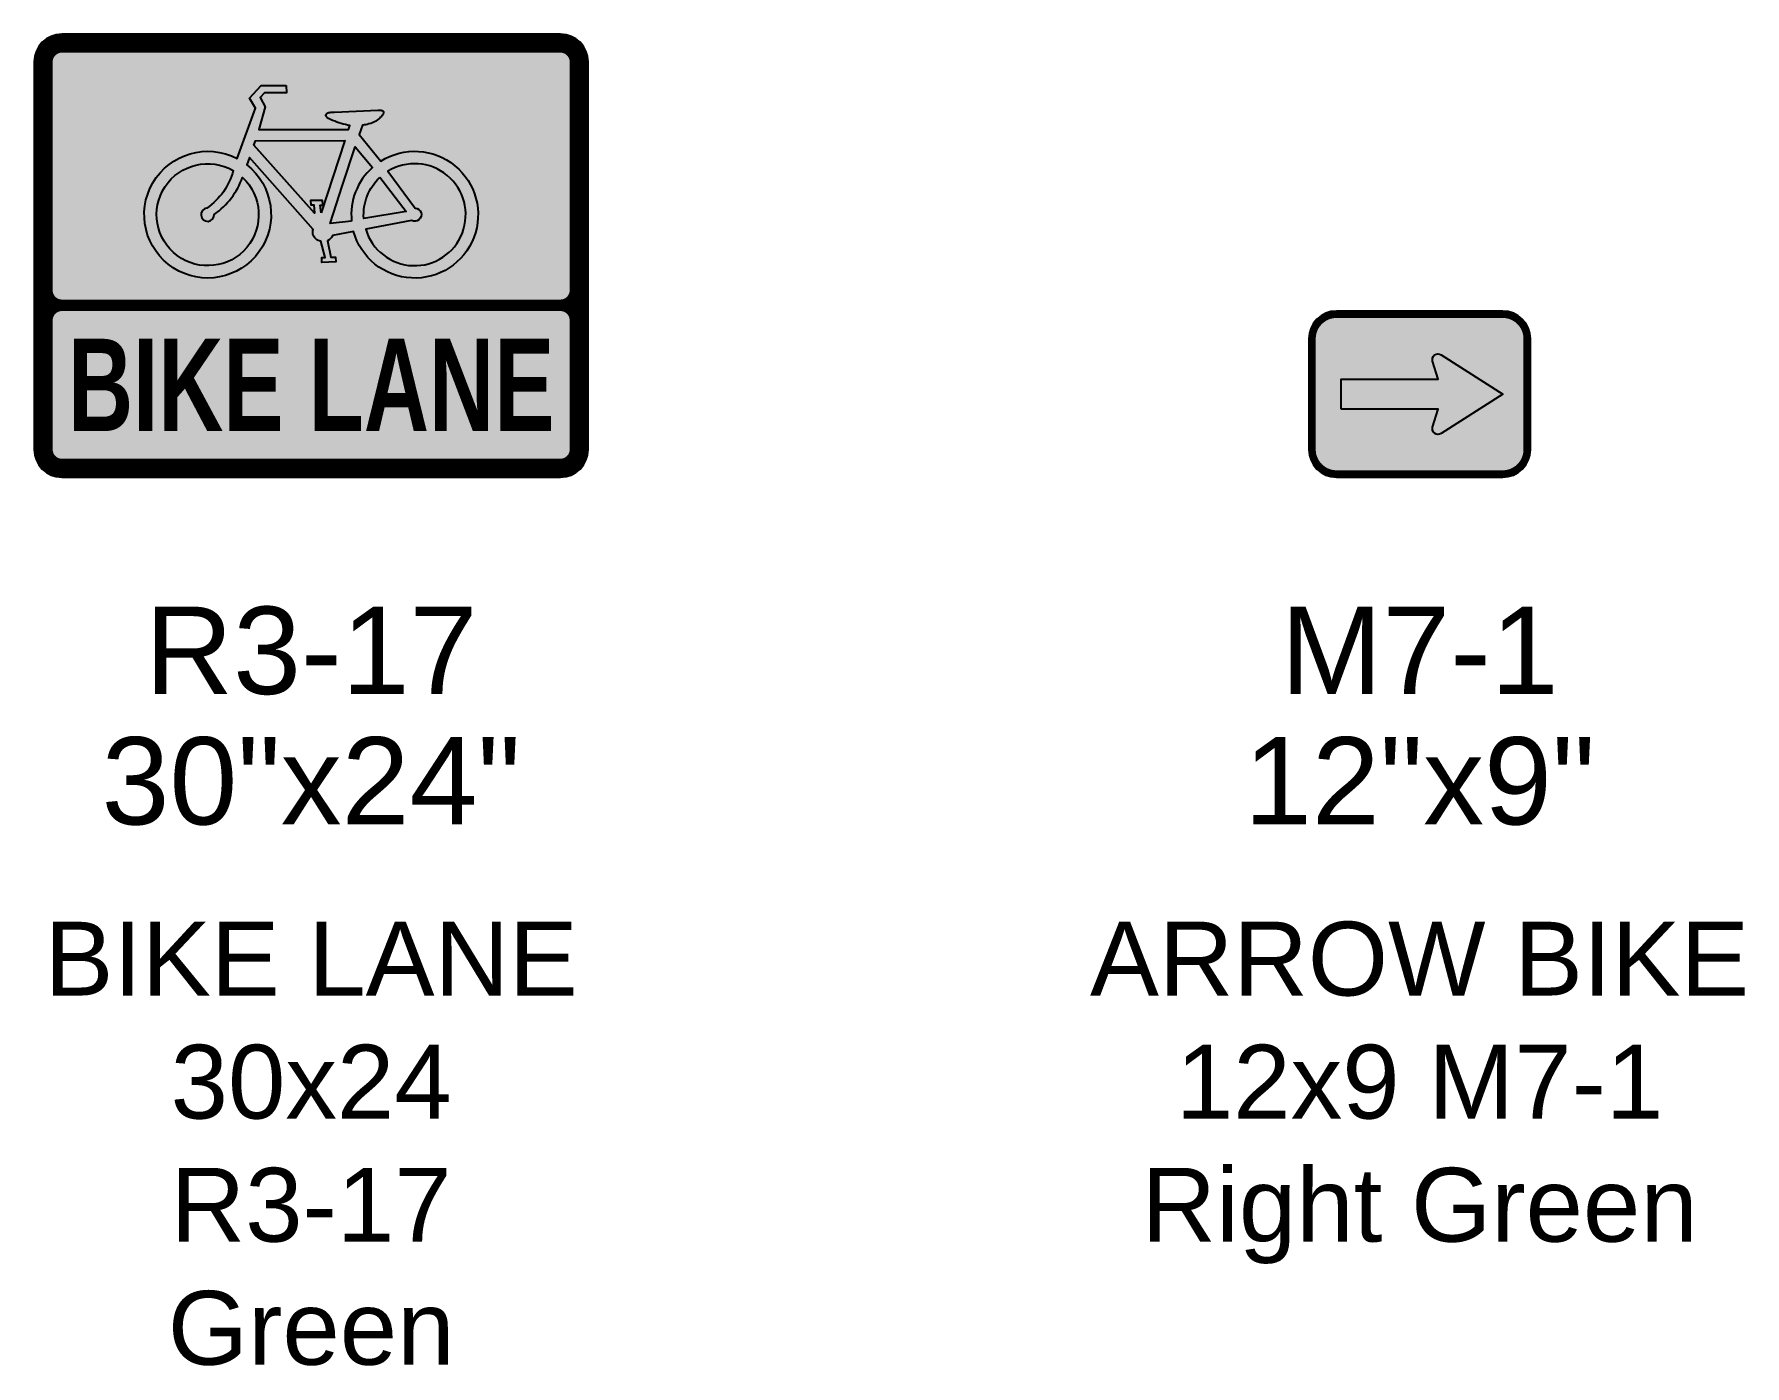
# Model space of a CAD drawing. Header units: inches. Extents: x -32 to 2634, y 197 to 1831.
# Drawn here: x 2145 to 2237.6, y 788.3 to 860.5 of the extents above; entities that cross this region are included whole.
import ezdxf
from ezdxf.enums import TextEntityAlignment as Align

# ---------------------------------------------------------------- set-up
doc = ezdxf.new("R2010")
doc.units = ezdxf.units.IN
doc.header["$MEASUREMENT"] = 0
doc.styles.add('ARIAL', font='arial.ttf')
doc.styles.add('ARIAL BOLD', font='arialbd.ttf')
doc.styles.get("Standard").update_dxf_attribs({"font": 'arial.ttf'})

# ---------------------------------------------------------------- blocks, each defined once
blk = doc.blocks.new('BIKE LANE 30x24 R3-17 Green')
h = blk.add_hatch(color=70)
edge = h.paths.add_edge_path()
edge.add_line((14.31246999999985, 10.12499999999977), (14.31246999999985, 22.49997000000008))
edge.add_arc((13.49996999999985, 22.49997000000008), 0.8125, 0, 90)
edge.add_line((13.49996999999985, 23.31247000000008), (-13.49996999999985, 23.31247000000008))
edge.add_arc((-13.49996999999985, 22.49997000000008), 0.8125, 90, 180)
edge.add_line((-14.31246999999985, 22.49997000000008), (-14.31246999999985, 10.12499999999977))
edge.add_arc((-13.49996999999985, 10.12499999999977), 0.8125, 180, 270)
edge.add_line((-13.49996999999985, 9.312499999999773), (13.49996999999985, 9.312499999999773))
edge.add_arc((13.49996999999985, 10.12499999999977), 0.8125, 270, 360)
at = {"true_color": 0xffffff}
h = blk.add_hatch(color=7, dxfattribs=at)
edge = h.paths.add_edge_path()
edge.add_arc((5.60555266692063, 14.22164309758568), 3.433643097586695, 195.3429211280627, 482.4397095731755)
edge.add_line((3.763705860133086, 17.11948803165865), (2.593583645049875, 18.56902082860506))
edge.add_line((2.593583645049875, 18.56902082860483), (2.78096229278799, 19.06701036727804))
edge.add_arc((2.218206226856637, 22.7331800202744), 3.709109639023227, 278.7267717718837, 284.1388059425942)
edge.add_arc((2.796954206139162, 20.51677775606117), 1.418615809064557, 283.3386357057686, 300.6705271623422)
edge.add_arc((3.06872117972307, 20.04980768039945), 0.8783507412136271, 300.9608654096651, 312.6601966575097)
edge.add_arc((2.612804653524108, 20.5576520869979), 1.560788712972029, 312.334735188833, 317.4284892718553)
edge.add_arc((1.316649447994678, 21.75516510733701), 3.325454089204765, 317.3418770768849, 319.4746513164536)
edge.add_arc((3.326801740714473, 19.99386671843217), 0.6538504924504718, 322.3351491826546, 330.255128042797)
edge.add_arc((3.683322452635366, 19.78880553092472), 0.2425677596101517, 330.5289451370837, 344.0735405971607)
edge.add_arc((3.771520204480112, 19.76354843139029), 0.1508248980010409, 344.1061503443765, 356.841363542441)
edge.add_arc((3.810673294514345, 19.76383585668532), 0.1117738571485568, 355.5882785051986, 378.1927188071532)
edge.add_arc((3.831994656477946, 19.76791443581101), 0.09028779737571319, 19.95851401994819, 39.48704818994698)
edge.add_arc((3.806780501745379, 19.74713906166721), 0.1229584228623656, 39.48704819102594, 57.98205198545961)
edge.add_arc((3.781857029905041, 19.70728095760546), 0.1699674422948482, 57.98205198563648, 73.04630463052118)
edge.add_arc((3.713378640017254, 19.4826491028382), 0.4048051736278073, 73.04630463094848, 85.2728176514359)
edge.add_arc((3.668171276118301, 18.93595741616741), 0.9533628333367948, 85.27281765100336, 93.43144052780272)
edge.add_line((3.61110856412688, 19.88761099751287), (1.255282162858748, 19.77460034879709))
edge.add_arc((2.59791691893497, -18.15214690520247), 37.95050494205594, 92.02746608266, 92.32735545221675)
edge.add_arc((1.059424275974379, 19.28683546337038), 0.4802252050524087, 90.31421324996214, 102.0077832310906)
edge.add_arc((-0.7922915033650497, 26.10629680842453), 6.586962556516272, 285.1984608559216, 285.42345329977036, ccw=False)
edge.add_arc((0.9963733219237838, 19.52221752684613), 0.2357511149881761, 105.1984608558628, 125.823223020026)
edge.add_arc((0.9718055118655684, 19.55625255054997), 0.1937754061837952, 125.8232230201476, 140.4474196771031)
edge.add_arc((0.9057054068407524, 19.61084322978809), 0.1080469619898032, 140.4474196762216, 195.555673111689)
edge.add_arc((0.9831937196377112, 19.639794917681), 0.1905937038509983, 197.6937995652754, 232.3432785119198)
edge.add_arc((1.639204307767613, 20.55812892877179), 1.319059977935568, 234.1541652344722, 248.8546732571856)
edge.add_arc((2.623522884122394, 22.62537250500532), 3.606309909727678, 246.1159302831159, 261.5775315071554)
edge.add_line((2.095303210841848, 19.05795675382683), (2.021127418953256, 18.83126736987583))
edge.add_line((2.021127418953256, 18.83126736987583), (-2.835596085608358, 18.83126736987583))
edge.add_line((-2.835596085608813, 18.83126736987583), (-2.485927360695769, 20.07062539469302))
edge.add_line((-2.485927360696223, 20.07062539469302), (-2.764001539243964, 20.57116691994088))
edge.add_line((-2.764001539243509, 20.57116691994065), (-2.52298524215712, 20.83069214810212))
edge.add_line((-2.52298524215712, 20.83069214810234), (-1.336552755388311, 20.83069214810234))
edge.add_line((-1.336552755388766, 20.83069214810234), (-1.355081696119669, 21.2199999999998))
edge.add_line((-1.355081696118759, 21.22000000000003), (-2.708374697740055, 21.22000000000003))
edge.add_line((-2.70837469774051, 21.22000000000003), (-3.338678837069438, 20.5340890288237))
edge.add_line((-3.338678837068983, 20.5340890288237), (-3.023526767404746, 19.99646961245935))
edge.add_line((-3.023526767404292, 19.99646961245958), (-4.01393371068707, 17.26411808018725))
edge.add_arc((-5.605552666922449, 14.22164309758614), 3.433643097586261, 62.38445111565171, 411.9396163218249)
edge.add_line((-3.488740494983176, 16.92516138868928), (-3.339979464658427, 17.32824211826778))
edge.add_line((-3.339979464658427, 17.32824211826778), (0.1097851429908587, 13.42667950547911))
edge.add_arc((0.5390324783911637, 13.27148857209409), 0.4564400297446211, 160.1229493002184, 193.8737593284608)
edge.add_arc((0.5764626144455178, 13.28073340399555), 0.4949949516341176, 193.8737593285144, 264.4590444883017)
edge.add_line((0.5286672652991911, 12.78805134957952), (0.7582980685674556, 11.89522053380711))
edge.add_line((0.7582980685665461, 11.89522053380711), (0.5729086129831558, 11.89522053380711))
edge.add_line((0.5729086129831558, 11.89522053380711), (0.5729086129831558, 11.63569530564564))
edge.add_line((0.5729086129831558, 11.63569530564541), (1.332975366392475, 11.67275318710699))
edge.add_line((1.33297536639293, 11.67275318710722), (1.314446425662027, 11.91374947453801))
edge.add_line((1.314446425662027, 11.91374947453755), (1.073450138230783, 11.91374947453755))
edge.add_line((1.073450138231237, 11.91374947453755), (0.885059234365599, 12.80708053169064))
edge.add_arc((0.6091605664187227, 13.34294592015817), 0.6027203244720355, 297.2423818978169, 336.4098851732734)
edge.add_line((1.161512630839752, 13.10174271441315), (2.2942864065908, 13.31311644700872))
edge = h.paths.add_edge_path(flags=16)
edge.add_arc((-5.605552666922449, 14.22164309758659), 0.3610474522878774, 96.51696418217945, 362.4202038655922)
edge.add_arc((-7.681044735936666, 17.68188939476727), 4.219381534481712, 305.2669908662659, 339.9812205206317)
edge.add_arc((-5.605552666922449, 14.22164309758568), 2.762560474141144, -300.1059422011615, 46.86103641307682, ccw=False)
edge.add_arc((-7.668670385603946, 17.51732199105186), 3.565783125734847, 304.54793760221617, 345.28432309752225, ccw=False)
edge = h.paths.add_edge_path(flags=16)
edge.add_arc((5.605552666919721, 14.22164309758614), 0.3610474522879462, 242.8824341062603, 445.4773970830062)
edge.add_line((5.634022113794344, 14.58156635801629), (4.152362403319785, 16.57237513755399))
edge.add_arc((5.605552666919721, 14.22164309758568), 2.763639460196047, -163.49614591366105, 121.72378736325899, ccw=False)
edge.add_line((2.955773416968441, 13.43654884051898), (5.440980808037693, 13.90028447226564))
edge = h.paths.add_edge_path(flags=16)
edge.add_line((3.72555846535306, 16.24730962197441), (5.153118692104272, 14.39294575589656))
edge.add_line((5.153118692103817, 14.39294575589679), (2.849490519442952, 14.01713269393736))
edge.add_arc((5.605552666917902, 14.22164309758659), 2.763639460193396, 132.8639869634158, 184.2437893816626, ccw=False)
h.paths.add_polyline_path([(0.4802038803636606, 14.73158916078569), (0.6285154448314643, 14.73158916078569), (0.6099865041005614, 14.99113439860253), (-0.03886658561441436, 14.99113439860253), (-0.02031763522882102, 14.75011810151614), (0.146522869968976, 14.75011810151614), (0.1836007610854722, 14.30520341777105), (-3.097682549639103, 17.99562414871275), (-3.022226139815757, 18.22671565681162), (1.825352952311732, 18.23303870785981), (0.5358307218657501, 14.32373235850241)], flags=16)
edge = h.paths.add_edge_path(flags=16)
edge.add_line((2.384962979759621, 17.90351970574989), (3.319972767129002, 16.78406957326706))
edge.add_arc((5.60555266692154, 14.22164309758568), 3.433643097587081, 131.7316602723896, 185.8821812558217)
edge.add_line((2.189988603097845, 13.86975242205131), (1.02394625122497, 13.75151624826776))
edge.add_line((1.023946251224515, 13.75151624826799), (2.384962979759166, 17.90351970575011))
h = blk.add_hatch(color=7, dxfattribs=at)
edge = h.paths.add_edge_path()
edge.add_line((-14.31246999999985, 8.499999999999773), (-14.31246999999985, 1.500029999999924))
edge.add_arc((-13.49996999999985, 1.500029999999924), 0.8125, 180, 270)
edge.add_line((-13.49996999999985, 0.6875299999999243), (13.49996999999985, 0.6875299999999243))
edge.add_arc((13.49996999999985, 1.500029999999924), 0.8125, 270, 360)
edge.add_line((14.31246999999985, 1.500029999999924), (14.31246999999985, 8.499999999999773))
edge.add_arc((13.49996999999985, 8.499999999999773), 0.8125, 0, 90)
edge.add_line((13.49996999999985, 9.312499999999773), (-13.49996999999985, 9.312499999999773))
edge.add_arc((-13.49996999999985, 8.499999999999773), 0.8125, 90, 180)
at = {"color": 7, "true_color": 0xffffff}
blk.add_line((-3.097682549639103, 17.99562414871275), (0.1836007610854722, 14.30520341777105), dxfattribs=at)
at = {"color": 7, "true_color": 0xffffff, "const_width": 0.375}
blk.add_lwpolyline([(13.5, 23.8125), (-13.5, 23.8125, 0.4142135623730951), (-14.8125, 22.5), (-14.8125, 1.5, 0.4142135623730951), (-13.5, 0.1875), (13.5, 0.1875, 0.4142135623730951), (14.8125, 1.5), (14.8125, 22.5, 0.4142135623730951)], format="xyb", close=True, dxfattribs=at)
blk.add_lwpolyline([(13.5, 24), (0, 24), (-13.5, 24, 0.414213562373095), (-15, 22.5), (-15, 12), (-15, 1.5, 0.414213562373095), (-13.5, 0), (0, 0), (13.5, 0, 0.414213562373095), (15, 1.5), (15, 12), (15, 22.5, 0.414213562373095)], format="xyb", close=True)
at = {"color": 18, "true_color": 0x000000, "const_width": 0.625}
for points in [[(13.5, 23.31247000000008), (-13.5, 23.31247000000008, 0.4142135623730677), (-14.31246999999985, 22.5), (-14.31246999999985, 1.5, 0.4142135623730677), (-13.5, 0.6875299999999243), (13.5, 0.6875299999999243, 0.4142135623730677), (14.31246999999985, 1.5), (14.31246999999985, 22.5, 0.4142135623730677)], [(-13.49996999999985, 9.312499999999773), (13.49996999999985, 9.312499999999773, 0.414213562373095), (14.31246999999985, 10.12499999999977), (14.31246999999985, 22.49997000000008, 0.414213562373095), (13.49996999999985, 23.31247000000008), (-13.49996999999985, 23.31247000000008, 0.414213562373095), (-14.31246999999985, 22.49997000000008), (-14.31246999999985, 10.12499999999977, 0.414213562373095)], [(-13.49996999999985, 0.6875299999999243), (13.49996999999985, 0.6875299999999243, 0.414213562373095), (14.31246999999985, 1.500029999999924), (14.31246999999985, 8.499999999999773, 0.414213562373095), (13.49996999999985, 9.312499999999773), (-13.49996999999985, 9.312499999999773, 0.414213562373095), (-14.31246999999985, 8.499999999999773), (-14.31246999999985, 1.500029999999924, 0.414213562373095)]]:
    blk.add_lwpolyline(points, format="xyb", close=True, dxfattribs=at)
at = {"color": 7, "true_color": 0xffffff}
for points in [[(-1.355081696118759, 21.22000000000003), (-1.336552755388766, 20.83069214810234), (-2.52298524215712, 20.83069214810234), (-2.764001539243509, 20.57116691994065), (-2.485927360696223, 20.07062539469302), (-2.835596085608813, 18.83126736987583), (2.021127418953256, 18.83126736987583), (2.095303210841848, 19.05795675382683, -0.06756650044356044), (1.163373528774173, 19.32788330486005, -0.06423118033779367), (0.8667544581230686, 19.4889046982305, -0.1523494197379677), (0.8016161695868504, 19.58186778012646, -0.2451991285939045), (0.8223968200345553, 19.67964603030964, -0.06389684260554447), (0.8583914085938886, 19.71337081562729, -0.09023623065376185), (0.9345680422065925, 19.74972290176561, 0.0009817150534531314), (0.9595160328490238, 19.75655302800237, -0.051067146919077), (1.056790707370965, 19.76705344708648, -0.001308514969581172), (1.255282162858748, 19.77460034879709), (3.61110856412688, 19.88761099751287, -0.03561375323347641), (3.74673917097607, 19.88607729170167, -0.05339889501813699), (3.831419324327726, 19.86986173879291, -0.06582502744414746), (3.871971199761902, 19.85139330208381, -0.08087531927995785), (3.9016759209062, 19.82532878717552, -0.08541612983305329), (3.916859770541123, 19.79873324127061, -0.09895155143331864), (3.922115969779043, 19.75523787601992, -0.05562511492347195), (3.916579173989703, 19.72224413111121, -0.05916834934857784), (3.894502999639371, 19.66946612180413, -0.03457118986042283), (3.844388833902485, 19.59433691047866, -0.009306251815901551), (3.762221842182953, 19.50176310942584, -0.02222935542747041), (3.663934647386668, 19.40388125076356, -0.05109235077673378), (3.520590902136973, 19.29660533138781, -0.07576914140779442), (3.124237270190861, 19.13643120185384, -0.02361884433069239), (2.78096229278799, 19.06701036727804), (2.593583645049875, 18.56902082860483), (3.763705860133086, 17.1194880316591, -3.036907180817785), (2.2942864065908, 13.31311644700895), (1.161512630839752, 13.10174271441315, -0.1725839721139132), (0.8850592343651442, 12.80708053169087), (1.073450138231237, 11.91374947453755), (1.314446425662027, 11.91374947453755), (1.33297536639293, 11.67275318710722), (0.5729086129831558, 11.63569530564541), (0.5729086129831558, 11.89522053380711), (0.7582980685665461, 11.89522053380711), (0.5286672652991911, 12.78805134957952, -0.3181087264288673), (0.09590844709782687, 13.16204181040871, -0.1483395997258497), (0.109785142990404, 13.42667950547843), (-3.339979464658427, 17.32824211826778), (-3.488740494983176, 16.92516138868928, -21.9270509272869), (-4.013933710687525, 17.26411808018679), (-3.023526767404292, 19.99646961245958), (-3.338678837068983, 20.5340890288237), (-2.70837469774051, 21.22000000000003)], [(2.189988603097845, 13.86975242205131), (1.023946251224515, 13.75151624826799), (1.704454615492068, 15.82751797700917), (2.384962979759621, 17.90351970574989), (3.319972767128093, 16.78406957326729, 0.2407734952946778)], [(-5.646530609119509, 14.58035756768345, 2.29718981246947), (-5.244827268376866, 14.23688939704812, 0.1526385180287627), (-3.716596256948833, 16.23747643754791, -17.56584349522302), (-4.219851061875488, 16.61153251658675, -0.1796418568074558)], [(5.440980808037239, 13.90028447226564), (2.955773416968441, 13.43654884051898, 2.955219075752803), (4.152362403319785, 16.57237513755376), (5.634022113794344, 14.58156635801583, -1.219533612562143)], [(3.72555846535306, 16.24730962197441), (5.153118692103817, 14.39294575589679), (2.849490519442952, 14.01713269393781, -0.2280196047381206)]]:
    blk.add_lwpolyline(points, format="xyb", close=True, dxfattribs=at)
blk.add_lwpolyline([(0.5358307218657501, 14.32373235850241), (0.4802038803636606, 14.73158916078569), (0.6285154448314643, 14.73158916078569), (0.6099865041005614, 14.99113439860253), (-0.03886658561441436, 14.99113439860253), (-0.02031763522882102, 14.75011810151614), (0.146522869968976, 14.75011810151614), (0.1836007610854722, 14.30520341777105), (-3.097682549639103, 17.99562414871275), (-3.022226139815757, 18.22671565681162), (1.825352952311732, 18.23303870785981)], close=True, dxfattribs=at)
at = {"color": 18, "true_color": 0x000000, "style": 'ARIAL BOLD', "width": 0.7}
blk.add_text('BIKE LANE', height=5, dxfattribs=at).set_placement((0, 2.5), align=Align.CENTER)
at = {"style": 'ARIAL'}
for tag, p in [('SIGN_NO.', (0, -9.37959391813365)), ('SIGN_DIM', (0, -16.44777537605569))]:
    blk.add_attdef(tag, text='', height=4.731999999999842, dxfattribs=at).set_placement(p, align=Align.MIDDLE)
blk = doc.blocks.new('ARROW BIKE 12x9 M7-1 Right Green')
h = blk.add_hatch(color=70)
edge = h.paths.add_edge_path()
edge.add_line((5.625, 1.5), (5.625, 7.5))
edge.add_arc((4.499999999999773, 7.499999999999773), 1.125000000000227, 1.158004620024172e-11, 89.99999999998842)
edge.add_line((4.5, 8.625), (-4.5, 8.625))
edge.add_arc((-4.499999999999773, 7.499999999999773), 1.125000000000227, 90.00000000001157, 179.9999999999884)
edge.add_line((-5.625, 7.5), (-5.625, 1.5))
edge.add_arc((-4.499999999999773, 1.500000000000227), 1.125000000000227, 180.0000000000116, 269.9999999999885)
edge.add_line((-4.5, 0.375), (4.5, 0.375))
edge.add_arc((4.499999999999773, 1.500000000000227), 1.125000000000227, 270.0000000000116, 359.9999999999884)
at = {"true_color": 0xffffff}
h = blk.add_hatch(color=7, dxfattribs=at)
edge = h.paths.add_edge_path()
edge.add_arc((0.9956874999993488, 6.379312499999969), 0.3046874999999531, 57.4014794727083, 196.951937759327)
edge.add_line((0.7042387712547225, 6.290474945051074), (1.002338897798154, 5.3125))
edge.add_line((1.002338897798154, 5.3125), (-4.250000000000455, 5.3125))
edge.add_line((-4.250000000000455, 5.3125), (-4.250000000000455, 3.6875))
edge.add_line((-4.250000000000455, 3.6875), (1.002338897798154, 3.6875))
edge.add_line((1.002338897798154, 3.6875), (0.7042387712547225, 2.709525054948926))
edge.add_arc((0.9956874999993488, 2.620687500000031), 0.3046874999998471, 163.048062240673, 302.5985205272917)
edge.add_line((1.159837595473391, 2.363998546571793), (4.499999999999545, 4.5))
edge.add_line((4.499999999999545, 4.5), (1.159837595473391, 6.636001453428207))
blk.add_lwpolyline([(4.5, 9), (0, 9), (-4.5, 9, 0.414213562373095), (-6, 7.5), (-6, 4.5), (-6, 1.5, 0.414213562373095), (-4.5, 0), (0, 0), (4.5, 0, 0.414213562373095), (6, 1.5), (6, 4.5), (6, 7.5, 0.414213562373095)], format="xyb", close=True)
at = {"color": 7, "true_color": 0xffffff, "const_width": 0.375}
blk.add_lwpolyline([(4.5, 8.8125), (-4.5, 8.8125, 0.4142135623730951), (-5.8125, 7.5), (-5.8125, 1.5, 0.4142135623730951), (-4.5, 0.1875), (4.5, 0.1875, 0.4142135623730951), (5.8125, 1.5), (5.8125, 7.5, 0.4142135623730951)], format="xyb", close=True, dxfattribs=at)
at = {"color": 7, "true_color": 0xffffff}
blk.add_lwpolyline([(-4.25, 3.687500000000227), (-4.25, 5.312500000000227), (1.002338897798609, 5.312500000000227), (0.7042387712551772, 6.290474945051301, -0.6972883451635653), (1.159837595473846, 6.636001453428435), (4.5, 4.500000000000227), (1.159837595473846, 2.36399854657202, -0.6972883451635653), (0.7042387712551772, 2.709525054949154), (1.002338897798609, 3.687500000000227)], format="xyb", close=True, dxfattribs=at)
at = {"style": 'ARIAL'}
for tag, p in [('SIGN_NO.', (0, -9.37959391813365)), ('SIGN_DIM', (0, -16.44777537605569))]:
    blk.add_attdef(tag, text='', height=4.731999999999842, dxfattribs=at).set_placement(p, align=Align.MIDDLE)

msp = doc.modelspace()

# ---------------------------------------------------------------- block references
for name, p, values in [('BIKE LANE 30x24 R3-17 Green', (2159.956121444524, 836.4732983269132), {'SIGN_NO.': 'R3-17', 'SIGN_DIM': '30"x24"'}), ('ARROW BIKE 12x9 M7-1 Right Green', (2219.988477080899, 836.4732983269132), {'SIGN_NO.': 'M7-1', 'SIGN_DIM': '12"x9"'})]:
    msp.add_blockref(name, p).add_auto_attribs(values)

# ---------------------------------------------------------------- texts
at = {"color": 1, "char_height": 4, "width": 36.75447950351685, "attachment_point": 2}
for s, insert in [('BIKE LANE\\P30x24\\PR3-17\\PGreen', (2159.956121444524, 812.3912799688615)), ('ARROW BIKE 12x9 M7-1 Right Green', (2219.988477080899, 812.3912799688616))]:
    msp.add_mtext(s, dxfattribs=dict(at, insert=insert))

doc.saveas('drawing.dxf')
